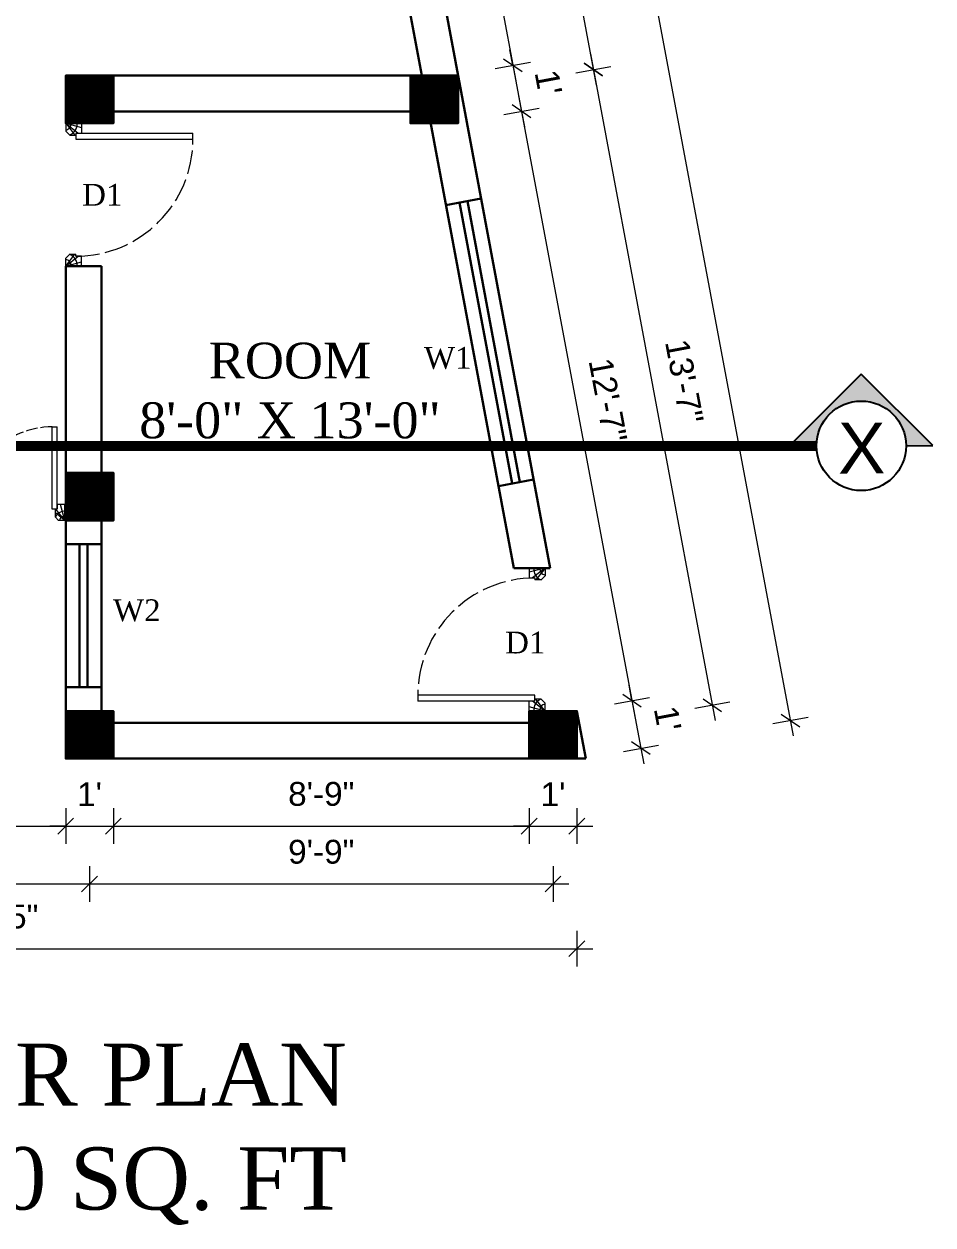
# Model space of a CAD drawing. Header units: inches. Extents: x 58262 to 68316, y -6134 to -3260.
# Drawn here: x 58646.9 to 58875.8, y -3927.2 to -3624.8 of the extents above; entities that cross this region are included whole.
import ezdxf

# ---------------------------------------------------------------- set-up
doc = ezdxf.new("R2010")
doc.units = ezdxf.units.IN
doc.header["$MEASUREMENT"] = 0
for name, pattern in [('ACAD_ISO02W100', [15, 12, -3]), ('ACAD_ISO10W100', [18.5, 12, -3, 0.5, -3]), ('CONTINUA', [0])]:
    doc.linetypes.add(name, pattern=pattern)
for name, color, linetype, lineweight in [('A_Title Text', 105, 'Continuous', 60), ('Dim - internal', 4, 'Continuous', 9), ('Door-window', 150, 'Continuous', 9), ('ELEVATION', 6, 'Continuous', 30), ('hatch', 30, 'Continuous', 5), ('Text', 7, 'Continuous', 9), ('WALL', 240, 'Continuous', 30)]:
    doc.layers.add(name, color=color, linetype=linetype, lineweight=lineweight)
doc.layers.add('AG-DIAGRAM', color=7, linetype='Continuous', true_color=0xfecc66)
doc.layers.add('DIM', color=5, linetype='Continuous')
doc.styles.add('Arial', font='arial.ttf')
doc.styles.get("Standard").update_dxf_attribs({"font": 'times.ttf'})
doc.styles.add('text-arial', font='arial.ttf', dxfattribs={"width": 0.95})
doc.dimstyles.new('Sudeep', dxfattribs={"dimtxt": 6, "dimasz": 4, "dimexe": 4.5, "dimexo": 4.5, "dimgap": 5, "dimtad": 1, "dimdec": 0, "dimlunit": 4, "dimtxsty": 'Arial', "dimblk": 'OBLIQUE', "dimcen": 250, "dimdle": 4, "dimclrd": 86, "dimclre": 5, "dimclrt": 1, "dimadec": 0, "dimazin": 0, "dimtfac": 1, "dimtdec": 0, "dimtix": 1, "dimtmove": 1, "dimatfit": 3, "dimldrblk": 'OBLIQUE', "dimfxl": 4.5, "dimfxlon": 1, "dimfrac": 2, "dimlwd": 15, "dimlwe": 13, "dimarcsym": 0})

# ---------------------------------------------------------------- blocks, each defined once
blk = doc.blocks.new("D 3'")
at = {"layer": 'Door-window', "linetype": 'Continuous', "ltscale": 0.25}
for p, q in [((3749.64, -16740.96), (3749.64, -16711.46)), ((3751.14, -16711.46), (3749.64, -16711.46)), ((3751.14, -16740.96), (3751.14, -16711.46)), ((3747.14, -16743.51), (3747.14, -16739.51)), ((3747.14, -16739.51), (3749.64, -16739.51)), ((3749.64, -16740.96), (3751.14, -16740.96)), ((3750.14, -16742.51), (3750.14, -16740.96)), ((3780.14, -16742.51), (3780.14, -16740.96)), ((3780.64, -16740.96), (3780.14, -16740.96)), ((3783.14, -16739.51), (3780.64, -16739.51)), ((3780.64, -16739.51), (3780.64, -16740.96)), ((3783.14, -16743.51), (3783.14, -16739.51)), ((3747.14, -16743.51), (3749.14, -16743.51)), ((3749.14, -16743.51), (3750.14, -16742.51)), ((3781.14, -16743.51), (3780.14, -16742.51)), ((3783.14, -16743.51), (3781.14, -16743.51))]:
    blk.add_line(p, q, dxfattribs=at)
at = {"layer": 'Door-window', "linetype": 'ACAD_ISO02W100', "ltscale": 0.5}
blk.add_arc((3751.14, -16740.96), 29.5, 0, 90, dxfattribs=at)
at = {"layer": 'hatch', "color": 8}
for p, q in [((3747.14, -16743.51), (3748.23, -16739.5)), ((3747.14, -16743.51), (3749.64, -16740.37)), ((3747.14, -16743.51), (3750.14, -16741.17)), ((3783.14, -16743.51), (3780.14, -16741.17)), ((3783.14, -16743.51), (3780.64, -16740.37)), ((3783.14, -16743.51), (3782.06, -16739.5))]:
    blk.add_line(p, q, dxfattribs=at)
for centre, radius, start, end in [((3747.4, -16743.58), 2.93, 20.9872, 95.0825), ((3782.88, -16743.58), 2.93, 84.9175, 159.0128), ((3747.43, -16743.63), 1.42, 5.1372, 101.4864), ((3782.86, -16743.63), 1.42, 78.5136, 174.8628)]:
    blk.add_arc(centre, radius, start, end, dxfattribs=at)
blk = doc.blocks.new('A$C6FA92B9D')
at = {"layer": 'Door-window', "linetype": 'Continuous', "ltscale": 0.25}
for p, q in [((20.8, 46), (0, 46)), ((0, 44.8), (0, 46)), ((19.64, 48), (19.64, 46)), ((23.64, 48), (19.64, 48)), ((23.64, 48), (19.64, 48)), ((19.64, 46), (20.8, 46)), ((20.8, 46), (20.8, 45.6)), ((20.8, 46), (20.8, 44.8)), ((22.84, 45.6), (20.8, 45.6)), ((23.64, 46.4), (22.84, 45.6)), ((23.64, 48), (23.64, 46.4)), ((20.8, 44.8), (0, 44.8)), ((20.8, 3.2), (0, 3.2)), ((0, 3.2), (0, 2)), ((20.8, 2), (20.8, 3.2)), ((20.8, 2), (0, 2)), ((19.64, 2), (20.8, 2)), ((19.64, 0), (19.64, 2)), ((23.64, 0), (19.64, 0)), ((23.64, 0), (19.64, 0)), ((20.8, 2), (20.8, 2.4)), ((22.84, 2.4), (20.8, 2.4)), ((23.64, 1.6), (22.84, 2.4)), ((23.64, 0), (23.64, 1.6))]:
    blk.add_line(p, q, dxfattribs=at)
at = {"layer": 'Door-window', "linetype": 'ACAD_ISO02W100', "ltscale": 0.25}
for centre, start, end in [((20.8, 44.8), 180, 270), ((20.8, 3.2), 90, 180)]:
    blk.add_arc(centre, 20.8, start, end, dxfattribs=at)
at = {"layer": 'hatch', "color": 8}
for p, q in [((23.64, 48), (19.64, 46.92)), ((23.64, 48), (20.8, 45.74)), ((23.64, 48), (21.77, 45.6)), ((23.64, 0), (19.64, 1.08)), ((23.64, 0), (20.8, 2.26)), ((23.64, 0), (21.77, 2.4))]:
    blk.add_line(p, q, dxfattribs=at)
for centre, radius, start, end in [((23.7, 47.79), 2.35, 174.9175, 249.0128), ((23.74, 47.77), 1.13, 168.5136, 264.8628), ((23.7, 0.21), 2.35, 110.9872, 185.0825), ((23.74, 0.23), 1.13, 95.1372, 191.4864)]:
    blk.add_arc(centre, radius, start, end, dxfattribs=at)
blk = doc.blocks.new('SECTION-TAG')
at = {"layer": 'hatch'}
h = blk.add_hatch(color=256, dxfattribs=at)
h.dxf.hatch_style = 1
h.paths.add_polyline_path([(0.2203, 0), (0.3522, 0), (0, 0.3522), (-0.3522, 0), (-0.2203, 0, -1)])
at = {"layer": 'AG-DIAGRAM'}
for p, q in [((0, 0.3522), (-0.3522, 0)), ((0.3522, 0), (0, 0.3522)), ((-0.3522, 0), (-0.2203, 0)), ((0.2203, 0), (0.3522, 0))]:
    blk.add_line(p, q, dxfattribs=at)
blk.add_circle((0, 0), 0.2203, dxfattribs=at)
blk = doc.blocks.new('_Oblique')
at = {"color": 0, "linetype": 'ByBlock', "lineweight": -2}
blk.add_line((-0.5, -0.5), (0.5, 0.5), dxfattribs=at)
blk = doc.blocks.new('*D672')
at = {"layer": 'A_Title Text', "color": 86, "lineweight": 15, "transparency": 16777216}
blk.add_line((58449.44, -3745.77), (58449.44, -3813.77), dxfattribs=at)
at = {"layer": 'A_Title Text', "color": 5, "lineweight": 13, "transparency": 16777216}
for p, q in [((58453.94, -3749.77), (58444.94, -3749.77)), ((58453.94, -3809.77), (58444.94, -3809.77))]:
    blk.add_line(p, q, dxfattribs=at)
at = {"layer": 'Defpoints', "color": 0, "transparency": 16777216}
for p in [(58666.39, -3749.77), (58449.44, -3809.77), (58666.39, -3809.77)]:
    blk.add_point(p, dxfattribs=at)
at = {"layer": 'A_Title Text', "color": 86, "lineweight": 15, "transparency": 16777216, "xscale": 4, "yscale": 4, "zscale": 4}
for p, rotation in [((58449.44, -3749.77), 90), ((58449.44, -3809.77), 270)]:
    blk.add_blockref('_Oblique', p, dxfattribs=dict(at, rotation=rotation))
at = {"layer": 'A_Title Text', "color": 1, "transparency": 16777216, "insert": (58441.39, -3779.77), "char_height": 6, "attachment_point": 5, "rotation": 90, "style": 'Arial'}
blk.add_mtext("5'", dxfattribs=at)
blk = doc.blocks.new('*D674')
at = {"layer": 'A_Title Text', "color": 5, "lineweight": 13, "transparency": 16777216}
for p, q in [((58505.59, -3822.24), (58505.59, -3831.24)), ((58657.39, -3822.24), (58657.39, -3831.24))]:
    blk.add_line(p, q, dxfattribs=at)
at = {"layer": 'A_Title Text', "color": 86, "lineweight": 15, "transparency": 16777216}
blk.add_line((58501.59, -3826.74), (58661.39, -3826.74), dxfattribs=at)
at = {"layer": 'Defpoints', "color": 0, "transparency": 16777216}
for p in [(58505.59, -3749.77), (58657.39, -3809.77), (58657.39, -3826.74)]:
    blk.add_point(p, dxfattribs=at)
at = {"layer": 'A_Title Text', "color": 86, "lineweight": 15, "transparency": 16777216, "xscale": 4, "yscale": 4, "zscale": 4, "rotation": 180}
blk.add_blockref('_Oblique', (58505.59, -3826.74), dxfattribs=at)
at = {"layer": 'A_Title Text', "color": 86, "lineweight": 15, "transparency": 16777216, "xscale": 4, "yscale": 4, "zscale": 4}
blk.add_blockref('_Oblique', (58657.39, -3826.74), dxfattribs=at)
at = {"layer": 'A_Title Text', "color": 1, "transparency": 16777216, "insert": (58581.49, -3818.68), "char_height": 6, "attachment_point": 5, "style": 'Arial'}
blk.add_mtext('12\'-8"', dxfattribs=at)
blk = doc.blocks.new('*D675')
at = {"layer": 'A_Title Text', "color": 5, "lineweight": 13, "transparency": 16777216}
for p, q in [((58657.39, -3822.24), (58657.39, -3831.24)), ((58669.39, -3822.24), (58669.39, -3831.24))]:
    blk.add_line(p, q, dxfattribs=at)
at = {"layer": 'A_Title Text', "color": 86, "lineweight": 15, "transparency": 16777216}
for p, q in [((58657.39, -3826.74), (58653.39, -3826.74)), ((58657.39, -3826.74), (58669.39, -3826.74)), ((58669.39, -3826.74), (58673.39, -3826.74))]:
    blk.add_line(p, q, dxfattribs=at)
at = {"layer": 'Defpoints', "color": 0, "transparency": 16777216}
for p in [(58657.39, -3809.77), (58669.39, -3809.77), (58669.39, -3826.74)]:
    blk.add_point(p, dxfattribs=at)
at = {"layer": 'A_Title Text', "color": 86, "lineweight": 15, "transparency": 16777216, "xscale": 4, "yscale": 4, "zscale": 4}
blk.add_blockref('_Oblique', (58657.39, -3826.74), dxfattribs=at)
at = {"layer": 'A_Title Text', "color": 86, "lineweight": 15, "transparency": 16777216, "xscale": 4, "yscale": 4, "zscale": 4, "rotation": 180}
blk.add_blockref('_Oblique', (58669.39, -3826.74), dxfattribs=at)
at = {"layer": 'A_Title Text', "color": 1, "transparency": 16777216, "insert": (58663.39, -3818.73), "char_height": 6, "attachment_point": 5, "style": 'Arial'}
blk.add_mtext("1'", dxfattribs=at)
blk = doc.blocks.new('*D676')
at = {"layer": 'A_Title Text', "color": 5, "lineweight": 13, "transparency": 16777216}
for p, q in [((58669.39, -3822.24), (58669.39, -3831.24)), ((58774.11, -3822.24), (58774.11, -3831.24))]:
    blk.add_line(p, q, dxfattribs=at)
at = {"layer": 'A_Title Text', "color": 86, "lineweight": 15, "transparency": 16777216}
blk.add_line((58665.39, -3826.74), (58778.11, -3826.74), dxfattribs=at)
at = {"layer": 'Defpoints', "color": 0, "transparency": 16777216}
for p in [(58669.39, -3809.77), (58774.11, -3809.77), (58774.11, -3826.74)]:
    blk.add_point(p, dxfattribs=at)
at = {"layer": 'A_Title Text', "color": 86, "lineweight": 15, "transparency": 16777216, "xscale": 4, "yscale": 4, "zscale": 4, "rotation": 180}
blk.add_blockref('_Oblique', (58669.39, -3826.74), dxfattribs=at)
at = {"layer": 'A_Title Text', "color": 86, "lineweight": 15, "transparency": 16777216, "xscale": 4, "yscale": 4, "zscale": 4}
blk.add_blockref('_Oblique', (58774.11, -3826.74), dxfattribs=at)
at = {"layer": 'A_Title Text', "color": 1, "transparency": 16777216, "insert": (58721.75, -3818.68), "char_height": 6, "attachment_point": 5, "style": 'Arial'}
blk.add_mtext('8\'-9"', dxfattribs=at)
blk = doc.blocks.new('*D677')
at = {"layer": 'A_Title Text', "color": 5, "lineweight": 13, "transparency": 16777216}
for p, q in [((58774.11, -3822.24), (58774.11, -3831.24)), ((58786.11, -3822.24), (58786.11, -3831.24))]:
    blk.add_line(p, q, dxfattribs=at)
at = {"layer": 'A_Title Text', "color": 86, "lineweight": 15, "transparency": 16777216}
for p, q in [((58774.11, -3826.74), (58770.11, -3826.74)), ((58774.11, -3826.74), (58786.11, -3826.74)), ((58786.11, -3826.74), (58790.11, -3826.74))]:
    blk.add_line(p, q, dxfattribs=at)
at = {"layer": 'Defpoints', "color": 0, "transparency": 16777216}
for p in [(58774.11, -3809.77), (58786.11, -3809.77), (58786.11, -3826.74)]:
    blk.add_point(p, dxfattribs=at)
at = {"layer": 'A_Title Text', "color": 86, "lineweight": 15, "transparency": 16777216, "xscale": 4, "yscale": 4, "zscale": 4}
blk.add_blockref('_Oblique', (58774.11, -3826.74), dxfattribs=at)
at = {"layer": 'A_Title Text', "color": 86, "lineweight": 15, "transparency": 16777216, "xscale": 4, "yscale": 4, "zscale": 4, "rotation": 180}
blk.add_blockref('_Oblique', (58786.11, -3826.74), dxfattribs=at)
at = {"layer": 'A_Title Text', "color": 1, "transparency": 16777216, "insert": (58780.11, -3818.73), "char_height": 6, "attachment_point": 5, "style": 'Arial'}
blk.add_mtext("1'", dxfattribs=at)
blk = doc.blocks.new('*D639')
at = {"layer": 'A_Title Text', "color": 5, "lineweight": 13, "transparency": 16777216}
for p, q in [((58499.59, -3836.82), (58499.59, -3845.82)), ((58663.39, -3836.82), (58663.39, -3845.82))]:
    blk.add_line(p, q, dxfattribs=at)
at = {"layer": 'A_Title Text', "color": 86, "lineweight": 15, "transparency": 16777216}
blk.add_line((58495.59, -3841.32), (58667.39, -3841.32), dxfattribs=at)
at = {"layer": 'Defpoints', "color": 0, "transparency": 16777216}
for p in [(58499.59, -3743.77), (58663.39, -3743.77), (58663.39, -3841.32)]:
    blk.add_point(p, dxfattribs=at)
at = {"layer": 'A_Title Text', "color": 86, "lineweight": 15, "transparency": 16777216, "xscale": 4, "yscale": 4, "zscale": 4, "rotation": 180}
blk.add_blockref('_Oblique', (58499.59, -3841.32), dxfattribs=at)
at = {"layer": 'A_Title Text', "color": 86, "lineweight": 15, "transparency": 16777216, "xscale": 4, "yscale": 4, "zscale": 4}
blk.add_blockref('_Oblique', (58663.39, -3841.32), dxfattribs=at)
at = {"layer": 'A_Title Text', "color": 1, "transparency": 16777216, "insert": (58581.49, -3833.25), "char_height": 6, "attachment_point": 5, "style": 'Arial'}
blk.add_mtext('13\'-8"', dxfattribs=at)
blk = doc.blocks.new('*D678')
at = {"layer": 'A_Title Text', "color": 5, "lineweight": 13, "transparency": 16777216}
for p, q in [((58663.39, -3836.82), (58663.39, -3845.82)), ((58780.11, -3836.82), (58780.11, -3845.82))]:
    blk.add_line(p, q, dxfattribs=at)
at = {"layer": 'A_Title Text', "color": 86, "lineweight": 15, "transparency": 16777216}
blk.add_line((58659.39, -3841.32), (58784.11, -3841.32), dxfattribs=at)
at = {"layer": 'Defpoints', "color": 0, "transparency": 16777216}
for p in [(58663.39, -3743.77), (58780.11, -3803.77), (58780.11, -3841.32)]:
    blk.add_point(p, dxfattribs=at)
at = {"layer": 'A_Title Text', "color": 86, "lineweight": 15, "transparency": 16777216, "xscale": 4, "yscale": 4, "zscale": 4, "rotation": 180}
blk.add_blockref('_Oblique', (58663.39, -3841.32), dxfattribs=at)
at = {"layer": 'A_Title Text', "color": 86, "lineweight": 15, "transparency": 16777216, "xscale": 4, "yscale": 4, "zscale": 4}
blk.add_blockref('_Oblique', (58780.11, -3841.32), dxfattribs=at)
at = {"layer": 'A_Title Text', "color": 1, "transparency": 16777216, "insert": (58721.75, -3833.25), "char_height": 6, "attachment_point": 5, "style": 'Arial'}
blk.add_mtext('9\'-9"', dxfattribs=at)
blk = doc.blocks.new('*D640')
at = {"layer": 'A_Title Text', "color": 5, "lineweight": 13, "transparency": 16777216}
for p, q in [((58493.59, -3853.12), (58493.59, -3862.12)), ((58786.11, -3853.12), (58786.11, -3862.12))]:
    blk.add_line(p, q, dxfattribs=at)
at = {"layer": 'A_Title Text', "color": 86, "lineweight": 15, "transparency": 16777216}
blk.add_line((58489.59, -3857.62), (58790.11, -3857.62), dxfattribs=at)
at = {"layer": 'Defpoints', "color": 0, "transparency": 16777216}
for p in [(58493.59, -3749.77), (58786.11, -3809.77), (58786.11, -3857.62)]:
    blk.add_point(p, dxfattribs=at)
at = {"layer": 'A_Title Text', "color": 86, "lineweight": 15, "transparency": 16777216, "xscale": 4, "yscale": 4, "zscale": 4, "rotation": 180}
blk.add_blockref('_Oblique', (58493.59, -3857.62), dxfattribs=at)
at = {"layer": 'A_Title Text', "color": 86, "lineweight": 15, "transparency": 16777216, "xscale": 4, "yscale": 4, "zscale": 4}
blk.add_blockref('_Oblique', (58786.11, -3857.62), dxfattribs=at)
at = {"layer": 'A_Title Text', "color": 1, "transparency": 16777216, "insert": (58639.85, -3849.55), "char_height": 6, "attachment_point": 5, "style": 'Arial'}
blk.add_mtext('24\'-5"', dxfattribs=at)
blk = doc.blocks.new('*D641')
at = {"layer": 'A_Title Text', "color": 86, "lineweight": 15, "transparency": 16777216}
blk.add_line((58840.63, -3804.06), (58764.39, -3396.44), dxfattribs=at)
at = {"layer": 'A_Title Text', "color": 5, "lineweight": 13, "transparency": 16777216}
for p, q in [((58760.71, -3401.2), (58769.55, -3399.54)), ((58835.47, -3800.95), (58844.32, -3799.3))]:
    blk.add_line(p, q, dxfattribs=at)
at = {"layer": 'Defpoints', "color": 0, "transparency": 16777216}
for p in [(58765.13, -3400.37), (58713.59, -3410.01), (58788.35, -3809.77)]:
    blk.add_point(p, dxfattribs=at)
at = {"layer": 'A_Title Text', "color": 86, "lineweight": 15, "transparency": 16777216, "xscale": 4, "yscale": 4, "zscale": 4}
for p, rotation in [((58765.13, -3400.37), 100.5933034571062), ((58839.89, -3800.13), 280.5933034571062)]:
    blk.add_blockref('_Oblique', p, dxfattribs=dict(at, rotation=rotation))
at = {"layer": 'A_Title Text', "color": 1, "transparency": 16777216, "insert": (58810.44, -3598.77), "char_height": 6, "attachment_point": 5, "rotation": 280.5933, "style": 'Arial'}
blk.add_mtext('33\'-11"', dxfattribs=at)
blk = doc.blocks.new('*D649')
at = {"layer": 'A_Title Text', "color": 86, "lineweight": 15, "transparency": 16777216}
blk.add_line((58484.74, -3745.77), (58484.74, -3801.77), dxfattribs=at)
at = {"layer": 'A_Title Text', "color": 5, "lineweight": 13, "transparency": 16777216}
for p, q in [((58489.24, -3749.77), (58480.24, -3749.77)), ((58489.24, -3797.77), (58480.24, -3797.77))]:
    blk.add_line(p, q, dxfattribs=at)
at = {"layer": 'Defpoints', "color": 0, "transparency": 16777216}
for p in [(58657.39, -3749.77), (58484.74, -3797.77), (58657.39, -3797.77)]:
    blk.add_point(p, dxfattribs=at)
at = {"layer": 'A_Title Text', "color": 86, "lineweight": 15, "transparency": 16777216, "xscale": 4, "yscale": 4, "zscale": 4}
for p, rotation in [((58484.74, -3749.77), 90), ((58484.74, -3797.77), 270)]:
    blk.add_blockref('_Oblique', p, dxfattribs=dict(at, rotation=rotation))
at = {"layer": 'A_Title Text', "color": 1, "transparency": 16777216, "insert": (58476.74, -3773.77), "char_height": 6, "attachment_point": 5, "rotation": 90, "style": 'Arial'}
blk.add_mtext("4'", dxfattribs=at)
blk = doc.blocks.new('*D650')
at = {"layer": 'A_Title Text', "color": 86, "lineweight": 15, "transparency": 16777216}
for p, q in [((58484.74, -3797.77), (58484.74, -3793.77)), ((58484.74, -3797.77), (58484.74, -3809.77)), ((58484.74, -3809.77), (58484.74, -3813.77))]:
    blk.add_line(p, q, dxfattribs=at)
at = {"layer": 'A_Title Text', "color": 5, "lineweight": 13, "transparency": 16777216}
for p, q in [((58489.24, -3797.77), (58480.24, -3797.77)), ((58489.24, -3809.77), (58480.24, -3809.77))]:
    blk.add_line(p, q, dxfattribs=at)
at = {"layer": 'Defpoints', "color": 0, "transparency": 16777216}
for p in [(58657.39, -3797.77), (58484.74, -3809.77), (58657.39, -3809.77)]:
    blk.add_point(p, dxfattribs=at)
at = {"layer": 'A_Title Text', "color": 86, "lineweight": 15, "transparency": 16777216, "xscale": 4, "yscale": 4, "zscale": 4}
for p, rotation in [((58484.74, -3797.77), 270), ((58484.74, -3809.77), 90)]:
    blk.add_blockref('_Oblique', p, dxfattribs=dict(at, rotation=rotation))
at = {"layer": 'A_Title Text', "color": 1, "transparency": 16777216, "insert": (58476.72, -3803.77), "char_height": 6, "attachment_point": 5, "rotation": 90, "style": 'Arial'}
blk.add_mtext("1'", dxfattribs=at)
blk = doc.blocks.new('*D651')
at = {"layer": 'A_Title Text', "color": 86, "lineweight": 15, "transparency": 16777216}
blk.add_line((58467.83, -3807.77), (58467.83, -3739.77), dxfattribs=at)
at = {"layer": 'A_Title Text', "color": 5, "lineweight": 13, "transparency": 16777216}
for p, q in [((58472.33, -3743.77), (58463.33, -3743.77)), ((58472.33, -3803.77), (58463.33, -3803.77))]:
    blk.add_line(p, q, dxfattribs=at)
at = {"layer": 'Defpoints', "color": 0, "transparency": 16777216}
for p in [(58467.83, -3743.77), (58663.39, -3743.77), (58663.39, -3803.77)]:
    blk.add_point(p, dxfattribs=at)
at = {"layer": 'A_Title Text', "color": 86, "lineweight": 15, "transparency": 16777216, "xscale": 4, "yscale": 4, "zscale": 4}
for p, rotation in [((58467.83, -3743.77), 90), ((58467.83, -3803.77), 270)]:
    blk.add_blockref('_Oblique', p, dxfattribs=dict(at, rotation=rotation))
at = {"layer": 'A_Title Text', "color": 1, "transparency": 16777216, "insert": (58459.78, -3773.77), "char_height": 6, "attachment_point": 5, "rotation": 90, "style": 'Arial'}
blk.add_mtext("5'", dxfattribs=at)
blk = doc.blocks.new('*D655')
at = {"layer": 'A_Title Text', "color": 86, "lineweight": 15, "transparency": 16777216}
blk.add_line((58749.18, -3524.16), (58770.73, -3639.11), dxfattribs=at)
at = {"layer": 'A_Title Text', "color": 5, "lineweight": 13, "transparency": 16777216}
for p, q in [((58745.5, -3528.92), (58754.34, -3527.26)), ((58765.57, -3636.01), (58774.42, -3634.35))]:
    blk.add_line(p, q, dxfattribs=at)
at = {"layer": 'Defpoints', "color": 0, "transparency": 16777216}
for p in [(58733.99, -3531.07), (58756.19, -3637.77), (58769.99, -3635.18)]:
    blk.add_point(p, dxfattribs=at)
at = {"layer": 'A_Title Text', "color": 86, "lineweight": 15, "transparency": 16777216, "xscale": 4, "yscale": 4, "zscale": 4}
for p, rotation in [((58749.92, -3528.09), 100.6171471810433), ((58769.99, -3635.18), 280.6171471810433)]:
    blk.add_blockref('_Oblique', p, dxfattribs=dict(at, rotation=rotation))
at = {"layer": 'A_Title Text', "color": 1, "transparency": 16777216, "insert": (58767.88, -3580.15), "char_height": 6, "attachment_point": 5, "rotation": 280.6171, "style": 'Arial'}
blk.add_mtext('9\'-1"', dxfattribs=at)
blk = doc.blocks.new('*D656')
at = {"layer": 'A_Title Text', "color": 86, "lineweight": 15, "transparency": 16777216}
for p, q in [((58769.99, -3635.18), (58769.26, -3631.25)), ((58769.99, -3635.18), (58772.17, -3646.77)), ((58772.17, -3646.77), (58772.9, -3650.7))]:
    blk.add_line(p, q, dxfattribs=at)
at = {"layer": 'A_Title Text', "color": 5, "lineweight": 13, "transparency": 16777216}
for p, q in [((58765.57, -3636.01), (58774.42, -3634.35)), ((58767.74, -3647.6), (58776.59, -3645.94))]:
    blk.add_line(p, q, dxfattribs=at)
at = {"layer": 'Defpoints', "color": 0, "transparency": 16777216}
for p in [(58756.19, -3637.77), (58772.17, -3646.77), (58756.19, -3649.77)]:
    blk.add_point(p, dxfattribs=at)
at = {"layer": 'A_Title Text', "color": 86, "lineweight": 15, "transparency": 16777216, "xscale": 4, "yscale": 4, "zscale": 4}
for p, rotation in [((58769.99, -3635.18), 280.6171471810433), ((58772.17, -3646.77), 100.6171471810433)]:
    blk.add_blockref('_Oblique', p, dxfattribs=dict(at, rotation=rotation))
at = {"layer": 'A_Title Text', "color": 1, "transparency": 16777216, "insert": (58778.96, -3639.5), "char_height": 6, "attachment_point": 5, "rotation": 280.6171, "style": 'Arial'}
blk.add_mtext("1'", dxfattribs=at)
blk = doc.blocks.new('*D657')
at = {"layer": 'A_Title Text', "color": 86, "lineweight": 15, "transparency": 16777216}
blk.add_line((58771.43, -3642.84), (58800.72, -3799.1), dxfattribs=at)
at = {"layer": 'A_Title Text', "color": 5, "lineweight": 13, "transparency": 16777216}
for p, q in [((58767.74, -3647.6), (58776.59, -3645.94)), ((58795.56, -3795.99), (58804.41, -3794.34))]:
    blk.add_line(p, q, dxfattribs=at)
at = {"layer": 'Defpoints', "color": 0, "transparency": 16777216}
for p in [(58756.19, -3649.77), (58799.98, -3795.16), (58786.11, -3797.77)]:
    blk.add_point(p, dxfattribs=at)
at = {"layer": 'A_Title Text', "color": 86, "lineweight": 15, "transparency": 16777216, "xscale": 4, "yscale": 4, "zscale": 4}
for p, rotation in [((58772.17, -3646.77), 100.6171471810433), ((58799.98, -3795.16), 280.6171471810433)]:
    blk.add_blockref('_Oblique', p, dxfattribs=dict(at, rotation=rotation))
at = {"layer": 'A_Title Text', "color": 1, "transparency": 16777216, "insert": (58793.95, -3719.49), "char_height": 6, "attachment_point": 5, "rotation": 280.6171, "style": 'Arial'}
blk.add_mtext('12\'-7"', dxfattribs=at)
blk = doc.blocks.new('*D658')
at = {"layer": 'A_Title Text', "color": 86, "lineweight": 15, "transparency": 16777216}
for p, q in [((58799.98, -3795.16), (58799.25, -3791.23)), ((58799.98, -3795.16), (58802.23, -3807.16)), ((58802.23, -3807.16), (58802.97, -3811.09))]:
    blk.add_line(p, q, dxfattribs=at)
at = {"layer": 'A_Title Text', "color": 5, "lineweight": 13, "transparency": 16777216}
for p, q in [((58795.56, -3795.99), (58804.41, -3794.34)), ((58797.81, -3807.99), (58806.66, -3806.33))]:
    blk.add_line(p, q, dxfattribs=at)
at = {"layer": 'Defpoints', "color": 0, "transparency": 16777216}
for p in [(58786.11, -3797.77), (58802.23, -3807.16), (58788.35, -3809.77)]:
    blk.add_point(p, dxfattribs=at)
at = {"layer": 'A_Title Text', "color": 86, "lineweight": 15, "transparency": 16777216, "xscale": 4, "yscale": 4, "zscale": 4}
for p, rotation in [((58799.98, -3795.16), 280.6171471810433), ((58802.23, -3807.16), 100.6171471810433)]:
    blk.add_blockref('_Oblique', p, dxfattribs=dict(at, rotation=rotation))
at = {"layer": 'A_Title Text', "color": 1, "transparency": 16777216, "insert": (58808.98, -3799.69), "char_height": 6, "attachment_point": 5, "rotation": 280.6171, "style": 'Arial'}
blk.add_mtext("1'", dxfattribs=at)
blk = doc.blocks.new('*D660')
at = {"layer": 'A_Title Text', "color": 86, "lineweight": 15, "transparency": 16777216}
blk.add_line((58767.27, -3513.65), (58790.98, -3640.2), dxfattribs=at)
at = {"layer": 'A_Title Text', "color": 5, "lineweight": 13, "transparency": 16777216}
for p, q in [((58763.59, -3518.41), (58772.43, -3516.75)), ((58785.82, -3637.09), (58794.66, -3635.44))]:
    blk.add_line(p, q, dxfattribs=at)
at = {"layer": 'Defpoints', "color": 0, "transparency": 16777216}
for p in [(58727.99, -3525.07), (58790.24, -3636.26), (58750.19, -3643.77)]:
    blk.add_point(p, dxfattribs=at)
at = {"layer": 'A_Title Text', "color": 86, "lineweight": 15, "transparency": 16777216, "xscale": 4, "yscale": 4, "zscale": 4}
for p, rotation in [((58768.01, -3517.58), 100.6084701988472), ((58790.24, -3636.26), 280.6084701988472)]:
    blk.add_blockref('_Oblique', p, dxfattribs=dict(at, rotation=rotation))
at = {"layer": 'A_Title Text', "color": 1, "transparency": 16777216, "insert": (58787.05, -3575.44), "char_height": 6, "attachment_point": 5, "rotation": 280.6085, "style": 'Arial'}
blk.add_mtext('10\'-1"', dxfattribs=at)
blk = doc.blocks.new('*D661')
at = {"layer": 'A_Title Text', "color": 86, "lineweight": 15, "transparency": 16777216}
blk.add_line((58789.5, -3632.33), (58820.94, -3800.19), dxfattribs=at)
at = {"layer": 'A_Title Text', "color": 5, "lineweight": 13, "transparency": 16777216}
for p, q in [((58785.82, -3637.09), (58794.66, -3635.44)), ((58815.78, -3797.08), (58824.63, -3795.43))]:
    blk.add_line(p, q, dxfattribs=at)
at = {"layer": 'Defpoints', "color": 0, "transparency": 16777216}
for p in [(58750.19, -3643.77), (58820.21, -3796.26), (58780.11, -3803.77)]:
    blk.add_point(p, dxfattribs=at)
at = {"layer": 'A_Title Text', "color": 86, "lineweight": 15, "transparency": 16777216, "xscale": 4, "yscale": 4, "zscale": 4}
for p, rotation in [((58790.24, -3636.26), 100.6084701988472), ((58820.21, -3796.26), 280.6084701988472)]:
    blk.add_blockref('_Oblique', p, dxfattribs=dict(at, rotation=rotation))
at = {"layer": 'A_Title Text', "color": 1, "transparency": 16777216, "insert": (58813.15, -3714.77), "char_height": 6, "attachment_point": 5, "rotation": 280.6085, "style": 'Arial'}
blk.add_mtext('13\'-7"', dxfattribs=at)

msp = doc.modelspace()

# ---------------------------------------------------------------- hatches: boundary and pattern name
at = {"layer": 'ELEVATION'}
h = msp.add_hatch(dxfattribs=at)
h.set_pattern_fill('ANSI31', color=256)
h.set_pattern_definition([(45, (31649.06601, 12652.8016), (-0.08838834765, 0.08838834765), [])])
h.paths.add_polyline_path([(58669.39, -3637.77), (58657.39, -3637.77), (58657.39, -3649.77), (58669.39, -3649.77)])
h = msp.add_hatch(dxfattribs=at)
h.set_pattern_fill('ANSI31', color=256)
h.set_pattern_definition([(45, (31735.86007, 12652.8016), (-0.08838834765, 0.08838834765), [])])
h.paths.add_polyline_path([(58756.19, -3637.77), (58744.19, -3637.77), (58744.19, -3649.77), (58756.19, -3649.77)])
h = msp.add_hatch(dxfattribs=at)
h.set_pattern_fill('ANSI31', color=256)
h.set_pattern_definition([(45, (31649.06601, 12552.8016), (-0.08838834765, 0.08838834765), [])])
h.paths.add_polyline_path([(58669.39, -3737.77), (58657.39, -3737.77), (58657.39, -3749.77), (58669.39, -3749.77)])
h = msp.add_hatch(dxfattribs=at)
h.set_pattern_fill('ANSI31', color=256)
h.set_pattern_definition([(45, (31649.06601, 12492.8016), (-0.08838834765, 0.08838834765), [])])
h.paths.add_polyline_path([(58669.39, -3797.77), (58657.39, -3797.77), (58657.39, -3809.77), (58669.39, -3809.77)])
h = msp.add_hatch(dxfattribs=at)
h.set_pattern_fill('ANSI31', color=256)
h.set_pattern_definition([(45, (31765.78172, 12492.8016), (-0.08838834765, 0.08838834765), [])])
h.paths.add_polyline_path([(58786.11, -3797.77), (58774.11, -3797.77), (58774.11, -3809.77), (58786.11, -3809.77)])

# ---------------------------------------------------------------- linework, layer by layer
at = {"layer": 'AG-DIAGRAM', "linetype": 'ACAD_ISO10W100', "lineweight": 15, "ltscale": 0.1, "const_width": 2.56}
msp.add_lwpolyline([(58425.98, -3731.02), (58846.44, -3731.02)], dxfattribs=at)
at = {"layer": 'ELEVATION'}
for p, q in [((58779.37, -3761.77), (58713.59, -3410.01)), ((58747.03, -3637.77), (58727.08, -3531.07)), ((58657.39, -3637.77), (58747.03, -3637.77)), ((58657.39, -3640.77), (58657.39, -3649.77)), ((58657.39, -3646.77), (58748.71, -3646.77)), ((58770.22, -3761.77), (58748.71, -3646.77)), ((58753.13, -3670.38), (58761.97, -3668.72)), ((58769.8, -3740.51), (58756.57, -3669.74)), ((58771.77, -3740.14), (58758.53, -3669.37)), ((58657.39, -3685.77), (58657.39, -3740.77)), ((58657.39, -3685.77), (58666.39, -3685.77)), ((58666.39, -3685.77), (58666.39, -3737.77)), ((58657.39, -3740.77), (58657.39, -3809.77)), ((58766.36, -3741.15), (58775.21, -3739.5)), ((58666.39, -3749.77), (58666.39, -3797.77)), ((58666.39, -3755.77), (58657.39, -3755.77)), ((58660.89, -3791.77), (58660.89, -3755.77)), ((58662.89, -3791.77), (58662.89, -3755.77)), ((58779.37, -3761.77), (58770.22, -3761.77)), ((58666.39, -3791.77), (58657.39, -3791.77)), ((58788.35, -3809.77), (58786.11, -3797.77)), ((58669.39, -3800.77), (58774.11, -3800.77)), ((58786.11, -3800.77), (58786.67, -3800.77)), ((58657.39, -3809.77), (58788.35, -3809.77))]:
    msp.add_line(p, q, dxfattribs=at)
for points in [[(58657.39, -3637.77), (58669.39, -3637.77), (58669.39, -3649.77), (58657.39, -3649.77)], [(58744.19, -3637.77), (58756.19, -3637.77), (58756.19, -3649.77), (58744.19, -3649.77)], [(58657.39, -3737.77), (58669.39, -3737.77), (58669.39, -3749.77), (58657.39, -3749.77)], [(58657.39, -3797.77), (58669.39, -3797.77), (58669.39, -3809.77), (58657.39, -3809.77)], [(58774.11, -3797.77), (58786.11, -3797.77), (58786.11, -3809.77), (58774.11, -3809.77)]]:
    msp.add_lwpolyline(points, close=True, dxfattribs=at)

# ---------------------------------------------------------------- block references
at = {"layer": 'DIM', "xscale": 51.19999999999987, "yscale": 51.19999999999987, "zscale": 51.19999999999987, "rotation": 0.1557566363735241}
msp.add_blockref('SECTION-TAG', (58857.72, -3730.99), dxfattribs=at)
at = {"layer": 'Dim - internal', "xscale": 0.9958856808952694, "yscale": 0.9958856808952694, "zscale": 0.9958856808952694, "rotation": 270.0000000000497}
msp.add_blockref('A$C6FA92B9D', (58609.39, -3726.22), dxfattribs=at)
at = {"layer": 'WALL', "linetype": 'CONTINUA'}
for p, rotation in [((75400.9, 97.38), 269.999999266241), ((42034.6, -7544.91), 89.99999963313523)]:
    msp.add_blockref("D 3'", p, dxfattribs=dict(at, rotation=rotation))

# ---------------------------------------------------------------- texts
for s, insert, char_height, width, attachment_point in [('{\\fTimes New Roman|b0|i0|c0|p18;D1}', (58661.54, -3665.04), 5.4869, 54.2013, 1), ('{\\fTimes New Roman|b0|i0|c0|p18;ROOM\\P8\'-0" X 13\'-0"}', (58713.86, -3705.01), 9.03, 83.2761, 2), ('{\\fTimes New Roman|b0|i0|c0|p18;W1}', (58747.62, -3706.1), 5.4869, 54.2013, 1), ('{\\fTimes New Roman|b0|i0|c0|p18;W2}', (58669.32, -3769.65), 5.4869, 54.2013, 1), ('{\\fTimes New Roman|b0|i0|c0|p18;D1}', (58768.05, -3777.79), 5.4869, 54.2013, 1), ('{\\fTimes New Roman|b0|i0|c0|p18;GROUND FLOOR PLAN\\PAREA= 623.40 SQ. FT}', (58728.19, -3881.5), 15.677, 251.4149, 3)]:
    msp.add_mtext(s, dxfattribs=dict(insert=insert, char_height=char_height, width=width, attachment_point=attachment_point))
at = {"layer": 'Text', "style": 'text-arial'}
msp.add_text('X', height=12.8, rotation=0.1558, dxfattribs=at).set_placement((58851.9, -3737.99))

# ---------------------------------------------------------------- dimensions: what is measured, and where the dimension line sits
at = {"layer": 'A_Title Text'}
dim = msp.add_aligned_dim(p1=(58788.35, -3809.77), p2=(58713.59, -3410.01), distance=-52.44, dimstyle='Sudeep', dxfattribs=at)
dim.commit()
dim.dimension.update_dxf_attribs({"geometry": '*D641', "text_midpoint": (58810.44, -3598.77)})
for base, p1, p2, angle, picture, middle in [((58790.24, -3636.26), (58727.99, -3525.07), (58750.19, -3643.77), 100.6085, '*D660', (58787.05, -3575.44)), ((58769.99, -3635.18), (58733.99, -3531.07), (58756.19, -3637.77), 100.6171, '*D655', (58767.88, -3580.15)), ((58772.17, -3646.77), (58756.19, -3637.77), (58756.19, -3649.77), 100.6171, '*D656', (58778.96, -3639.5)), ((58820.21, -3796.26), (58750.19, -3643.77), (58780.11, -3803.77), 100.6085, '*D661', (58813.15, -3714.77)), ((58799.98, -3795.16), (58756.19, -3649.77), (58786.11, -3797.77), 100.6171, '*D657', (58793.95, -3719.49)), ((58467.83, -3743.77), (58663.39, -3803.77), (58663.39, -3743.77), 90, '*D651', (58459.78, -3773.77)), ((58449.44, -3809.77), (58666.39, -3749.77), (58666.39, -3809.77), 90, '*D672', (58441.39, -3779.77)), ((58484.74, -3797.77), (58657.39, -3749.77), (58657.39, -3797.77), 90, '*D649', (58476.74, -3773.77)), ((58802.23, -3807.16), (58786.11, -3797.77), (58788.35, -3809.77), 100.6171, '*D658', (58808.98, -3799.69)), ((58484.74, -3809.77), (58657.39, -3797.77), (58657.39, -3809.77), 90, '*D650', (58476.72, -3803.77))]:
    dim = msp.add_linear_dim(base=base, p1=p1, p2=p2, angle=angle, dimstyle='Sudeep', dxfattribs=at)
    dim.commit()
    dim.dimension.update_dxf_attribs({"geometry": picture, "text_midpoint": middle})
for base, p1, p2, picture, middle in [((58663.39, -3841.32), (58499.59, -3743.77), (58663.39, -3743.77), '*D639', (58581.49, -3833.25)), ((58780.11, -3841.32), (58663.39, -3743.77), (58780.11, -3803.77), '*D678', (58721.75, -3833.25)), ((58786.11, -3857.62), (58493.59, -3749.77), (58786.11, -3809.77), '*D640', (58639.85, -3849.55)), ((58657.39, -3826.74), (58505.59, -3749.77), (58657.39, -3809.77), '*D674', (58581.49, -3818.68)), ((58669.39, -3826.74), (58657.39, -3809.77), (58669.39, -3809.77), '*D675', (58663.39, -3818.73)), ((58774.11, -3826.74), (58669.39, -3809.77), (58774.11, -3809.77), '*D676', (58721.75, -3818.68)), ((58786.11, -3826.74), (58774.11, -3809.77), (58786.11, -3809.77), '*D677', (58780.11, -3818.73))]:
    dim = msp.add_linear_dim(base=base, p1=p1, p2=p2, dimstyle='Sudeep', dxfattribs=at)
    dim.commit()
    dim.dimension.update_dxf_attribs({"geometry": picture, "text_midpoint": middle})

doc.saveas('drawing.dxf')
